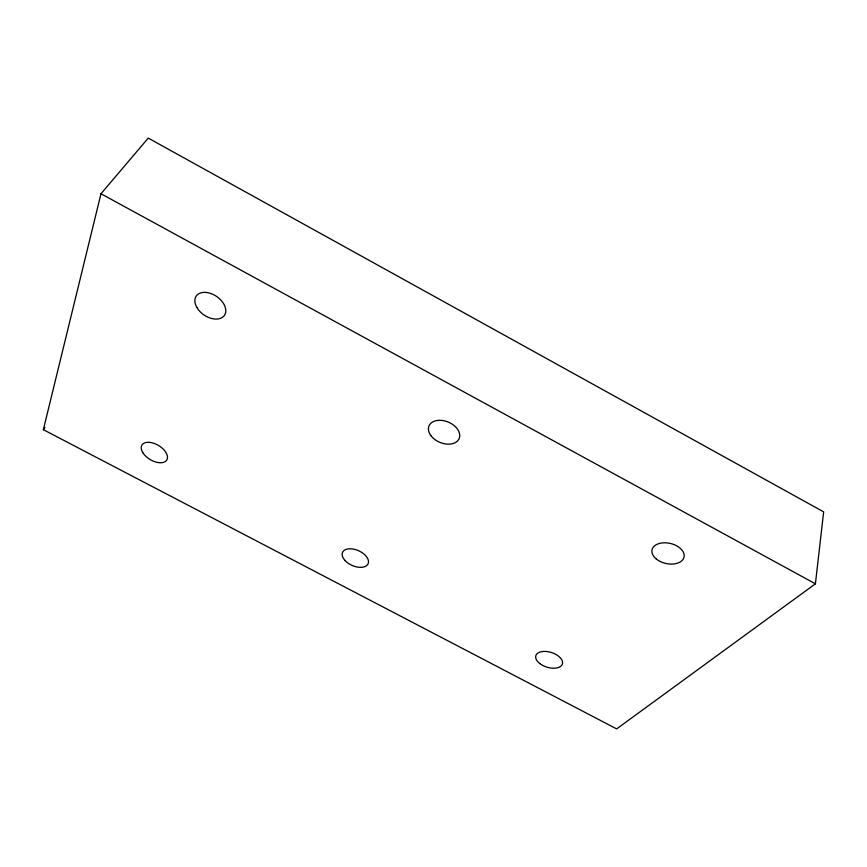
<?xml version="1.0" encoding="UTF-8"?>
<svg xmlns="http://www.w3.org/2000/svg" width="867" height="867" viewBox="0 0 867 867"><rect width="100%" height="100%" fill="white"/><g stroke="black" fill="none" stroke-linecap="round" stroke-linejoin="round"><path stroke-width="1.3" d="M815.403 583.816L823.65 511.877L148.257 138.102L100.984 193.753L43.35 429.685L616.654 728.898L815.403 583.816L100.984 193.753M43.35 429.685L44.954 427.507M345.044 560.516A13.991 8.031 24 0 0 367.63 564.601A13.991 8.031 24 0 0 353.357 549.093A13.991 8.031 24 0 0 345.044 560.516M539.87 663.591A13.905 7.651 17.5 0 0 562.217 664.458A13.905 7.651 17.5 0 0 545.278 651.42A13.905 7.651 17.5 0 0 539.87 663.591M656.102 558.836A16.419 10.263 13 0 0 683.434 558.727A16.419 10.263 13 0 0 664.556 542.785A16.419 10.263 13 0 0 656.102 558.836M431.278 436.123A16.354 10.978 22.7 0 0 458.307 440.068A16.354 10.978 22.7 0 0 442.636 420.517A16.354 10.978 22.7 0 0 431.278 436.123M196.82 307.395A17.091 11.206 34.3 0 0 223.61 316.357A17.091 11.206 34.3 0 0 210.529 293.404A17.091 11.206 34.3 0 0 196.82 307.395M143.153 453.159A14.501 8.193 30.9 0 0 165.89 461.071A14.501 8.193 30.9 0 0 153.99 443.351A14.501 8.193 30.9 0 0 143.153 453.159"/></g></svg>
